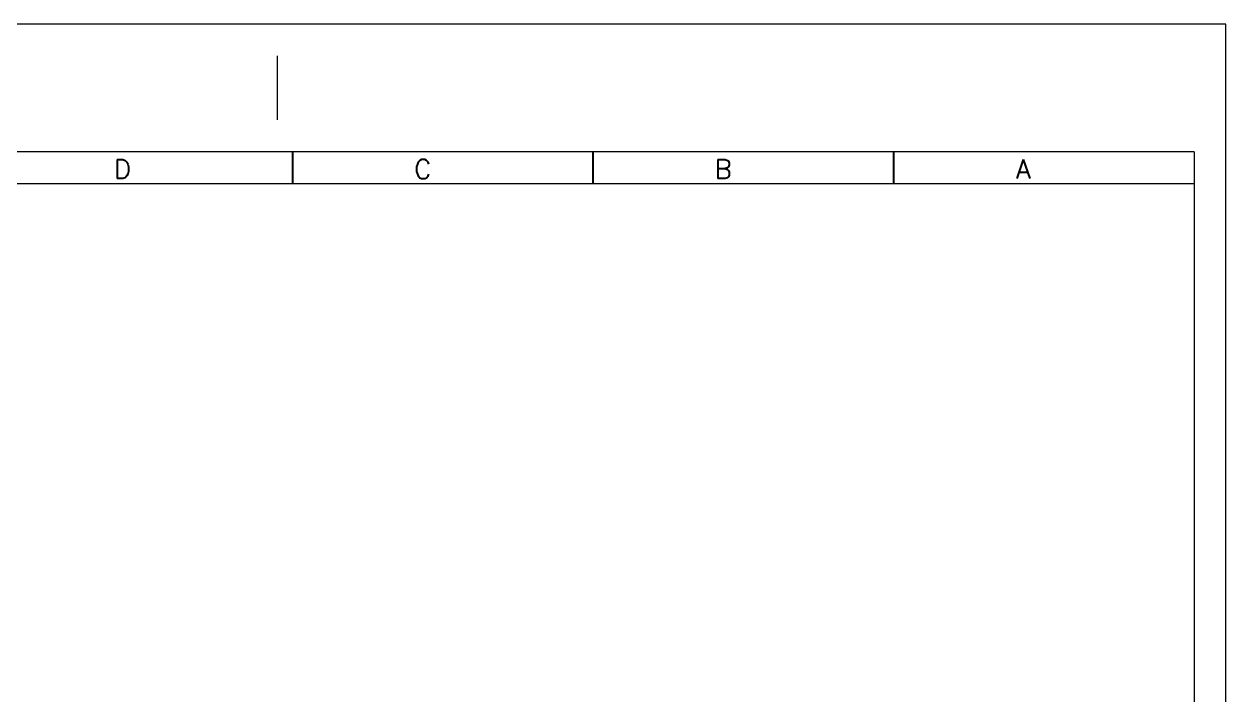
# Model space of a CAD drawing. Header units: millimetres. Extents: x -829 to 2887, y -460 to 1788.
# Drawn here: x 2088.4 to 2276.5, y -354.6 to -249.6 of the extents above; entities that cross this region are included whole.
import ezdxf

# ---------------------------------------------------------------- set-up
doc = ezdxf.new("R2010")
doc.units = ezdxf.units.MM
doc.layers.add('FORMATO', color=7, linetype='Continuous')
doc.styles.add('SLDTEXTSTYLE0', font='ROMANS')

msp = doc.modelspace()

# ---------------------------------------------------------------- linework, layer by layer
at = {"color": 7, "linetype": 'Continuous', "lineweight": 0}
msp.add_line((2271.465, -274.578), (2271.465, -454.578), dxfattribs=at)
at = {"layer": 'FORMATO', "lineweight": 0}
for p, q in [((2276.465, -249.578), (1979.465, -249.578)), ((2276.465, -459.578), (2276.465, -249.578)), ((2127.965, -254.578), (2127.965, -264.578)), ((2271.465, -269.578), (1989.465, -269.578)), ((2271.465, -269.578), (2271.465, -454.578)), ((2271.465, -274.578), (1984.465, -274.578))]:
    msp.add_line(p, q, dxfattribs=at)
at = {"layer": 'FORMATO'}
for p, q in [((2130.465, -274.578), (2130.465, -269.578)), ((2177.465, -274.578), (2177.465, -269.578)), ((2224.465, -274.578), (2224.465, -269.578))]:
    msp.add_line(p, q, dxfattribs=at)

# ---------------------------------------------------------------- texts
at = {"layer": 'FORMATO', "char_height": 3, "attachment_point": 2, "style": 'SLDTEXTSTYLE0'}
for s, insert in [('D', (2103.77, -270.777)), ('C', (2150.77, -270.777)), ('B', (2197.77, -270.777)), ('A', (2244.751, -270.777))]:
    msp.add_mtext(s, dxfattribs=dict(at, insert=insert))

doc.saveas('drawing.dxf')
